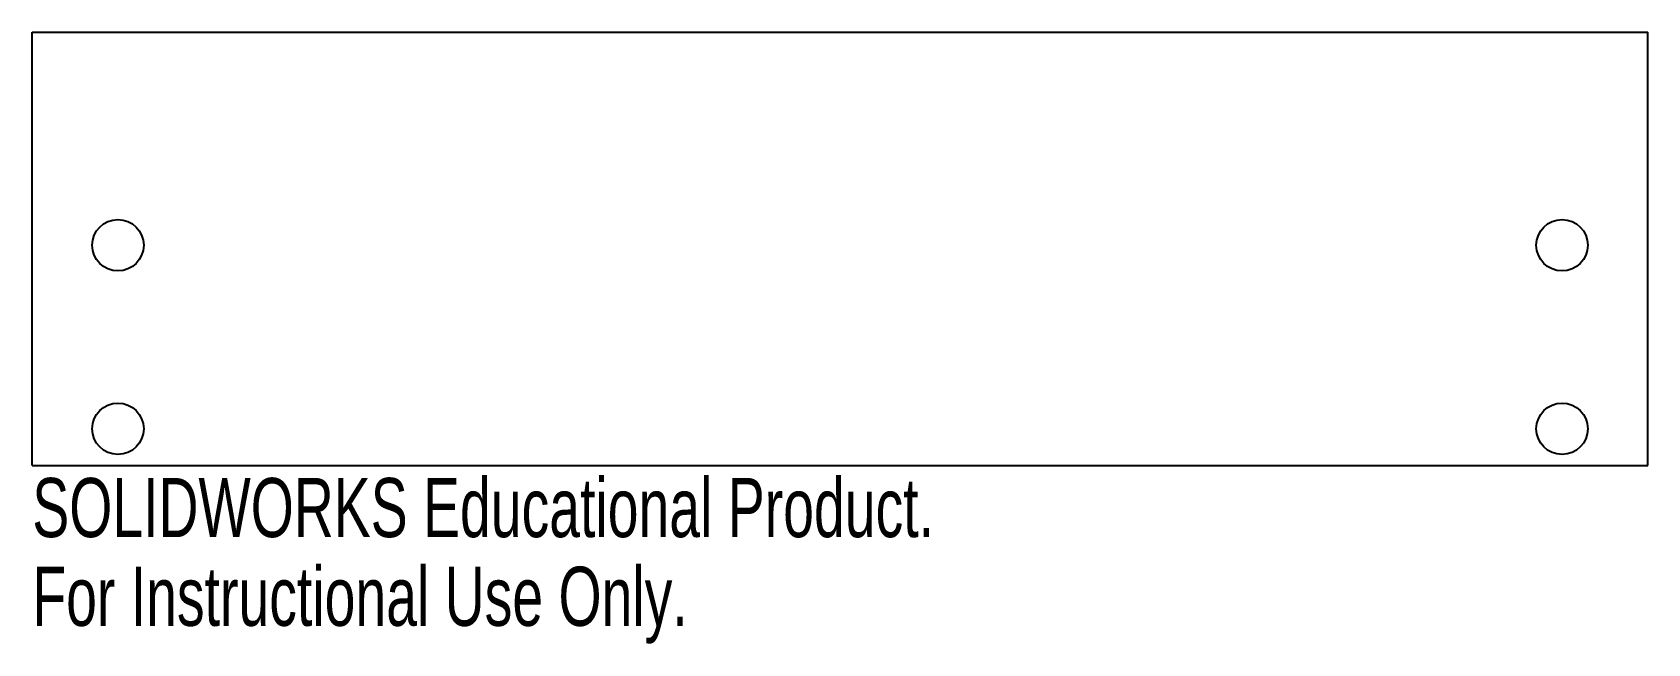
# Model space of a CAD drawing. Header units: millimetres. Extents: x 0 to 132, y -15 to 35.
import ezdxf

# ---------------------------------------------------------------- set-up
doc = ezdxf.new("R2010")
doc.units = ezdxf.units.MM
doc.styles.add('SLDTEXTSTYLE0', font='TXT', dxfattribs={"width": 0.7})

msp = doc.modelspace()

# ---------------------------------------------------------------- linework, layer by layer
at = {"color": 7, "linetype": 'Continuous'}
for p, q in [((0, 0), (0, 35.4)), ((0, 35.4), (132, 35.4)), ((132, 0), (132, 35.4)), ((0, 0), (132, 0))]:
    msp.add_line(p, q, dxfattribs=at)
for centre in [(7, 18), (125, 18), (7, 3), (125, 3)]:
    msp.add_circle(centre, 2.1, dxfattribs=at)

# ---------------------------------------------------------------- texts
at = {"color": 7, "linetype": 'Continuous', "char_height": 4.8336, "attachment_point": 1, "style": 'SLDTEXTSTYLE0'}
for s, insert in [('SOLIDWORKS Educational Product.', (0, -1.02)), ('For Instructional Use Only.', (0, -8.27))]:
    msp.add_mtext(s, dxfattribs=dict(at, insert=insert))

doc.saveas('drawing.dxf')
